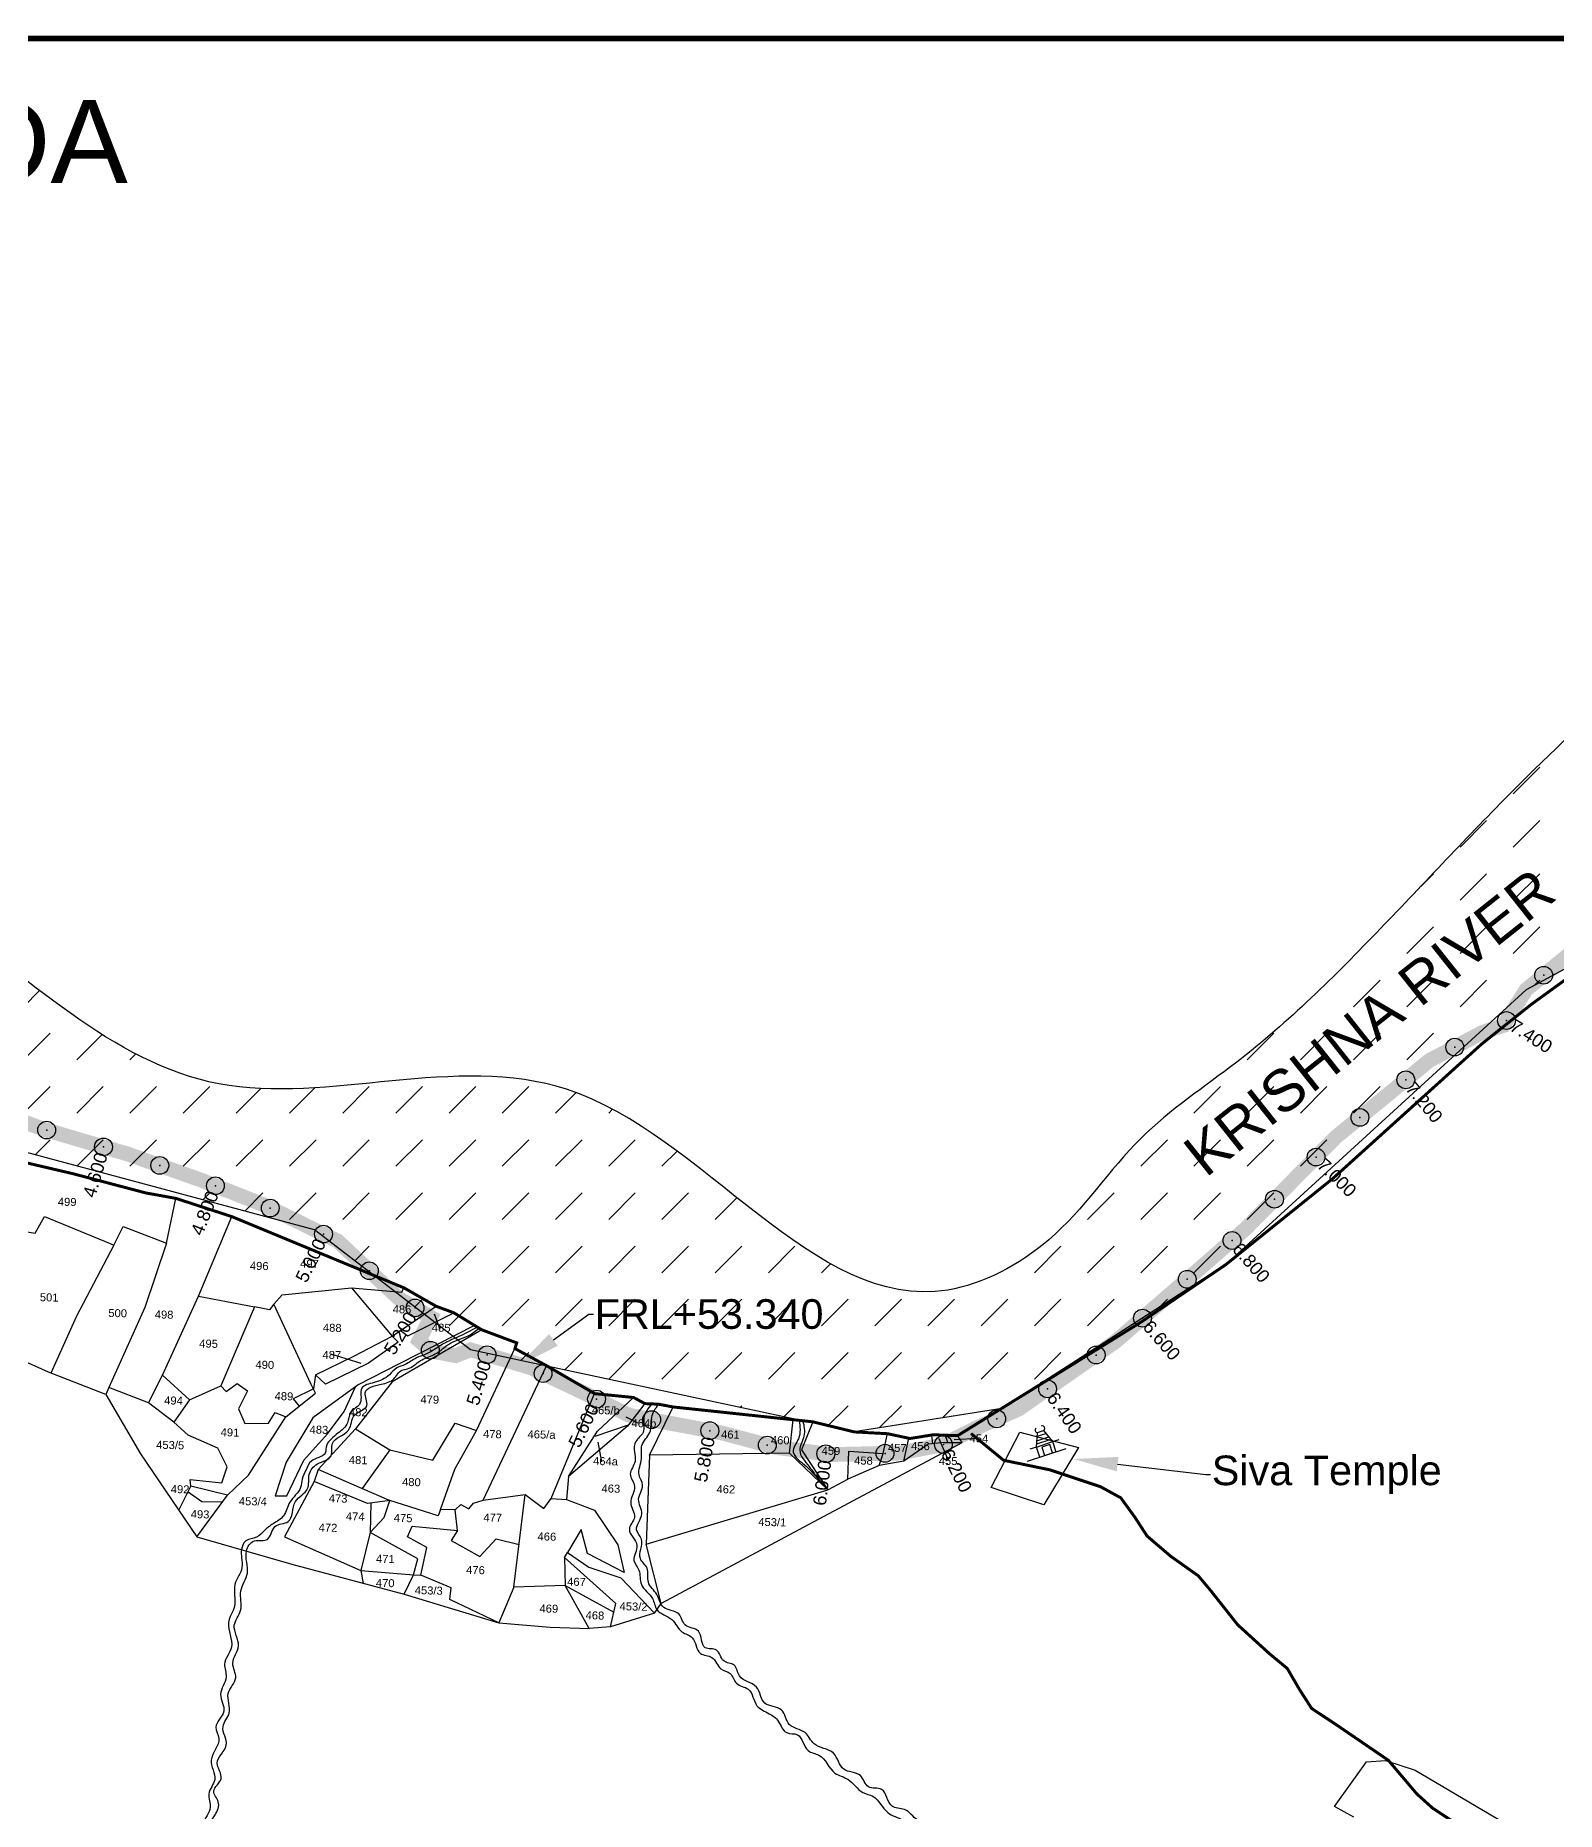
# Model space of a CAD drawing. Header units: millimetres. Extents: x 348367 to 356748, y 1836285 to 1844490.
# Drawn here: x 352675 to 355242, y 1841492 to 1844490 of the extents above; entities that cross this region are included whole.
import ezdxf
from ezdxf import colors
from ezdxf.entities.mleader import LeaderData, LeaderLine
from ezdxf.enums import TextEntityAlignment as Align
from ezdxf.math import Vec2, Vec3

# ---------------------------------------------------------------- set-up
doc = ezdxf.new("R2010")
doc.units = ezdxf.units.MM
doc.header["$PDMODE"] = 32
doc.header["$PDSIZE"] = 30
for name, color, linetype in [('BND', 6, 'Continuous'), ('CSMark', 72, 'Continuous'), ('DIMENSION', 7, 'Continuous'), ('FRL', 3, 'Continuous'), ('Plot', 7, 'Continuous'), ('ROAD', 1, 'Continuous'), ('ROADS', 50, 'Continuous'), ('Stream', 4, 'Continuous'), ('TEXT', 7, 'Continuous')]:
    doc.layers.add(name, color=color, linetype=linetype)
doc.styles.get("Standard").update_dxf_attribs({"font": 'arial.ttf'})

# ---------------------------------------------------------------- blocks, each defined once
blk = doc.blocks.new('bbb')
at = {"layer": 'Plot'}
for points in [[(6.491, 11.951), (6.437, 11.951)], [(6.491, 11.951), (6.534, 12.055), (6.582, 12.055), (6.623, 11.951)], [(6.491, 11.869), (6.491, 11.951), (6.623, 11.951), (6.623, 11.869)], [(6.615, 11.971), (6.499, 11.971)], [(6.509, 11.995), (6.606, 11.995)], [(6.523, 12.028), (6.593, 12.028)], [(6.623, 11.951), (6.677, 11.951)], [(6.392, 11.869), (6.705, 11.869)]]:
    blk.add_lwpolyline(points, dxfattribs=at)
blk.add_lwpolyline([(6.529, 11.869), (6.596, 11.869), (6.596, 11.936), (6.529, 11.936)], close=True, dxfattribs=at)
for centre, radius, start, end in [((6.54, 12.072), 0.0183, 106.7092, 250.8657), ((6.58, 12.074), 0.0191, 276.859, 103.7821)]:
    blk.add_arc(centre, radius, start, end, dxfattribs=at)

msp = doc.modelspace()

# ---------------------------------------------------------------- hatches: boundary and pattern name
h = msp.add_hatch()
h.set_pattern_fill('DASH,_O', color=4, scale=20, angle=45)
h.set_pattern_definition([(45, (0, -5286.02), (7e-15, 89.8025612), [63.5, -63.5])])
edge = h.paths.add_edge_path()
edge.add_spline(control_points=[(356173.8, 1844077.8), (356118.9, 1844029), (355913.7, 1843861.9), (355574.1, 1843591.3), (355217, 1843272.9), (354944.6, 1842979.2), (354741.7, 1842776.2), (354523.6, 1842634), (354411.3, 1842454.7), (354037.5, 1842257.1), (353652.6, 1842879.1), (352957.2, 1842601.1), (352440.3, 1843123.6), (351871, 1843339), (351505.9, 1843559), (351379.9, 1843635)], knot_values=[10732.018624, 10732.018624, 10732.018624, 10732.018624, 10947.391125, 11503.408839, 12052.094683, 12374.742608, 12705.71871, 12912.047162, 13143.644243, 13334.200632, 14061.252952, 14648.51574, 15221.119517, 16056.071013, 16495.766696, 16495.766696, 16495.766696, 16495.766696], degree=3, periodic=0)
edge.add_line((351379.9, 1843635), (351014.3, 1843797.8))
edge.add_line((351014.3, 1843797.8), (350411.6, 1843762))
edge.add_line((350411.6, 1843762), (349770.9, 1843444.1))
edge.add_line((349770.9, 1843444.1), (349436.5, 1843040.9))
edge.add_line((349436.5, 1843040.9), (349048.2, 1842444.9))
edge.add_line((349048.2, 1842444.9), (348671.9, 1842188.8))
edge.add_line((348671.9, 1842188.8), (348895.9, 1841975.1))
edge.add_line((348895.9, 1841975.1), (349205.6, 1842299.6))
edge.add_line((349205.6, 1842299.6), (349306, 1842415.8))
edge.add_line((349306, 1842415.8), (349375, 1842547))
edge.add_line((349375, 1842547), (349580.2, 1842817.4))
edge.add_line((349580.2, 1842817.4), (349946.5, 1843185.7))
edge.add_line((349946.5, 1843185.7), (350272.4, 1843335.3))
edge.add_line((350272.4, 1843335.3), (350789.1, 1843428))
edge.add_line((350789.1, 1843428), (350998.9, 1843450.7))
edge.add_line((350998.9, 1843450.7), (351278.4, 1843398.7))
edge.add_line((351278.4, 1843398.7), (351614, 1843322.1))
edge.add_line((351614, 1843322.1), (352008.9, 1843081.7))
edge.add_line((352008.9, 1843081.7), (352174.8, 1842941.3))
edge.add_line((352174.8, 1842941.3), (352417, 1842669.9))
edge.add_line((352417, 1842669.9), (353146.2, 1842474.1))
edge.add_line((353146.2, 1842474.1), (353409.4, 1842271.6))
edge.add_line((353409.4, 1842271.6), (354057, 1842133))
edge.add_line((354057, 1842133), (354305.9, 1842172.8))
edge.add_line((354305.9, 1842172.8), (354684.2, 1842415.5))
edge.add_line((354684.2, 1842415.5), (355191.1, 1842879.5))
edge.add_line((355191.1, 1842879.5), (355737, 1843173.6))
edge.add_line((355737, 1843173.6), (356070, 1843283.5))
edge.add_line((356070, 1843283.5), (356311.5, 1843442.1))
edge.add_line((356311.5, 1843442.1), (356517.8, 1843778.2))
edge.add_line((356517.8, 1843778.2), (356173.8, 1844077.8))

# ---------------------------------------------------------------- linework, layer by layer
at = {"color": 4}
msp.add_lwpolyline([(356517.8, 1843778.2), (356311.5, 1843442.1), (356070, 1843283.5), (355737, 1843173.6), (355191.1, 1842879.5), (354684.2, 1842415.5), (354305.9, 1842172.8), (354057, 1842133), (353409.4, 1842271.6), (353146.2, 1842474.1), (352417, 1842669.9), (352174.8, 1842941.3), (352008.9, 1843081.7), (351614, 1843322.1), (351278.4, 1843398.7), (350998.9, 1843450.7), (350789.1, 1843428), (350272.4, 1843335.3), (349946.5, 1843185.7), (349580.2, 1842817.4), (349375, 1842547), (349306, 1842415.8), (349205.6, 1842299.6), (348888.3, 1841967.1)], dxfattribs=at)
msp.add_open_spline([(356173.8, 1844077.8), (356118.9, 1844029), (355913.7, 1843861.9), (355574.1, 1843591.3), (355217, 1843272.9), (354944.6, 1842979.2), (354741.7, 1842776.2), (354523.6, 1842634), (354411.3, 1842454.7), (354037.5, 1842257.1), (353652.6, 1842879.1), (352957.2, 1842601.1), (352440.3, 1843123.6), (351871, 1843339), (351505.9, 1843559), (351379.9, 1843635)], degree=3, knots=[10732.018624, 10732.018624, 10732.018624, 10732.018624, 10947.391125, 11503.408839, 12052.094683, 12374.742608, 12705.71871, 12912.047162, 13143.644243, 13334.200632, 14061.252952, 14648.51574, 15221.119517, 16056.071013, 16495.766696, 16495.766696, 16495.766696, 16495.766696], dxfattribs=at)
for p in [(355220.6, 1842903.8), (355157.9, 1842827.4), (355070.5, 1842782.6), (354987.9, 1842727.3), (354910.5, 1842663.9), (352693.9, 1842642.5), (352789.8, 1842614.1), (354836.4, 1842596.9), (352884.8, 1842582.8), (352978.7, 1842548.5), (353071.2, 1842510.8), (354766.3, 1842525.7), (353161.1, 1842466.9), (354694.6, 1842456.1), (353238.5, 1842405), (354619, 1842390.6), (353315.7, 1842342.3), (354543.5, 1842325), (353341.5, 1842270.8), (353437.2, 1842263.3), (354465.3, 1842262.8), (353531.8, 1842231.5), (354383.3, 1842205.6), (353622, 1842188.3), (353715, 1842153.7), (354297.5, 1842155.1), (353813.2, 1842135.1), (353910.2, 1842110.8), (354009, 1842096.1), (354108.9, 1842096.8), (354207.5, 1842111.7)]:
    msp.add_point(p)
at = {"layer": 'BND', "lineweight": 30, "const_width": 5}
msp.add_lwpolyline([(352550.5, 1842612.9), (352738.8, 1842568.7), (352861.2, 1842536.4), (352912, 1842527.2), (353006.5, 1842496.4), (353297.1, 1842376.1), (353351.1, 1842345.2), (353381.1, 1842334.1), (353428.2, 1842305.4), (353487.3, 1842283.3), (353484.3, 1842273.6), (353537.6, 1842244.8), (353618.8, 1842197.6), (353684.5, 1842191.1), (353703.6, 1842180.8), (353726.5, 1842179.8), (353751.4, 1842175.1), (353751.4, 1842175.1), (353953.7, 1842153.6), (353986.8, 1842150.1), (354057, 1842133), (354113, 1842130), (354151.1, 1842121.9), (354190, 1842128.2), (354231.5, 1842126.7), (354541.5, 1842318.7), (354684.2, 1842415.5), (354864.7, 1842560.7), (355116, 1842787.8), (355199.8, 1842854.7), (355336.2, 1842953.6)], dxfattribs=at)
at = {"layer": 'DIMENSION', "color": 4}
for points in [[(353347.8, 1842332.3), (353357.4, 1842306.7)], [(353224.5, 1842248.6), (353174.2, 1842264.1)], [(353671.5, 1842158.7), (353691.2, 1842148.4)], [(353624.4, 1842115.9), (353630.6, 1842082.5)]]:
    msp.add_lwpolyline(points, dxfattribs=at)
at = {"layer": 'DIMENSION', "color": 2}
for points in [[(354199.7, 1842121.9), (354215.7, 1842085.1)], [(354209, 1842115.2), (354239, 1842114.9)], [(354213.2, 1842101.1), (354239, 1842114.9), (354231.5, 1842126.7)], [(354225.5, 1842120.3), (354266.9, 1842122.2)]]:
    msp.add_lwpolyline(points, dxfattribs=at)
at = {"layer": 'FRL', "color": 84}
msp.add_lwpolyline([(352583.2, 1842683.8, 25, 25, 0), (352688.1, 1842644.2, 25, 25, 0), (352831.5, 1842601.8, 25, 25, 0), (352954.1, 1842558.2, 25, 25, 0), (353058.5, 1842517, 25, 25, 0), (353185.1, 1842455.2, 25, 25, 0), (353288.3, 1842358.3, 25, 25, 0), (353342.2, 1842326.7, 25, 25, 0), (353322.5, 1842287.3, 25, 25, 0), (353343, 1842269.5, 25, 25, 0), (353384.1, 1842261.7, 25, 25, 0), (353409.4, 1842271.6, 25, 25, 0), (353510.6, 1842241.5, 25, 25, 0), (353590.2, 1842204, 25, 25, 0), (353676.3, 1842161.5, 25, 25, 0), (353728.6, 1842151, 25, 25, 0), (353832.5, 1842131.5, 25, 25, 0), (353924.9, 1842106.8, 25, 25, 0), (354019.2, 1842094.8, 25, 25, 0), (354132.4, 1842097.3, 25, 25, 0), (354206.2, 1842111.1, 25, 25, 0), (354261, 1842138.7, 25, 25, 0), (354334.7, 1842171.7, 25, 25, 0), (354498.1, 1842285.7, 25, 25, 0), (354716.6, 1842475.2, 25, 25, 0), (354869, 1842630, 25, 25, 0), (355027.7, 1842759.9, 25, 25, 0), (355117.5, 1842807.5, 25, 25, 0), (355152.6, 1842819, 25, 25, 0), (355191.1, 1842879.5, 25, 25, 0), (355300.6, 1842969.8, 25, 25, 0)], format="xyseb", dxfattribs=at)
at = {"layer": 'Plot'}
for points in [[(352800.9, 1842451.1), (352807.3, 1842448.4), (352823.2, 1842479.7), (352896.2, 1842451.8), (352912, 1842527.2)], [(352587, 1842482.4), (352674.7, 1842468.5), (352690.2, 1842496.9), (352800.9, 1842451.1)], [(352865.8, 1842182), (352889.4, 1842229), (352950.2, 1842362), (353006.5, 1842496.4)], [(352896.2, 1842451.8), (352859.7, 1842343.1), (352798.9, 1842207.9), (352793.7, 1842196.3), (352697.1, 1842233.6), (352596.1, 1842278.7), (352507.9, 1842291.4)], [(352807.3, 1842448.4), (352744.2, 1842328.5), (352701.1, 1842231.9)], [(353077.2, 1842348.8), (353091.6, 1842364.6), (353208.2, 1842376.2), (353293.6, 1842369.1), (353296.6, 1842376.4)], [(353208.2, 1842376.2), (353277, 1842294.6), (353286.9, 1842284.7), (353237, 1842249.1), (353164.6, 1842213.6), (353147.6, 1842229.2), (353144.1, 1842205.8)], [(352793.7, 1842196.3), (352852.2, 1842096), (352947.6, 1841956.1), (352999.2, 1842026.3), (353034.3, 1842059.9), (353097.6, 1842158.6), (353147.7, 1842198.4), (353140.4, 1842213.2), (353077.2, 1842348.8), (353069.8, 1842338.8), (353044.9, 1842344.4), (352987.6, 1842210.9), (352996.7, 1842201.4), (353015.2, 1842214.5), (353032.7, 1842202.2), (353017.6, 1842171.7), (353028.4, 1842147.3), (353068.2, 1842147.7), (353079.6, 1842166), (353097.6, 1842158.6)], [(352950.2, 1842362), (353044.9, 1842344.4)], [(353147.6, 1842229.2), (353212.3, 1842260.6), (353277, 1842294.6), (353351.1, 1842345.2)], [(353415.8, 1842312.9), (353289.1, 1842248.1), (353219.7, 1842212.6), (353143.4, 1842156.8), (353098, 1842081.7), (353079.3, 1842025), (353099.2, 1842025), (353128.1, 1842085.2), (353168.1, 1842129.5), (353196.1, 1842167.7), (353215, 1842209.2)], [(353291.1, 1842304.3), (353303.6, 1842295.3), (353381.1, 1842334.1)], [(353428.2, 1842305.4), (353277, 1842217.5), (353215.3, 1842138)], [(353383.2, 1842147.7), (353419.3, 1842135.4), (353484.3, 1842273.6)], [(352889.4, 1842229), (352935, 1842187.3), (352908.6, 1842149.7)], [(353383.5, 1842001.6), (353393.2, 1842010.3), (353406.3, 1842002.9), (353414.4, 1842012.9), (353430.4, 1842017.9), (353537.6, 1842244.8)], [(352916.8, 1842001.2), (352937.4, 1842041.2), (352936, 1842052.6), (352989.6, 1842047.1), (352998.3, 1842074), (352982.5, 1842105.6), (352932.7, 1842127.6), (352908.6, 1842149.7), (352865.8, 1842182), (352798.9, 1842207.9)], [(352935, 1842187.3), (352987.6, 1842210.9)], [(353144.1, 1842205.8), (353110.2, 1842188.9), (353120.1, 1842176.5)], [(353545.2, 1842020.9), (353618.8, 1842197.6)], [(353703.6, 1842180.8), (353674.5, 1842142.8), (353574.7, 1842057.5), (353623.8, 1842134.3), (353684.5, 1842191.1)], [(353947.8, 1842096.9), (353711.4, 1842093.5), (353751.4, 1842175.1)], [(352947.6, 1841956.1), (353107.5, 1841909.6), (353297.1, 1841859), (353313.1, 1841892), (353325.4, 1841891.3), (353335.4, 1841938), (353302.8, 1841955.7), (353310.9, 1841973.7), (353387.3, 1841966.4), (353383.5, 1842001.6), (353358.5, 1842002.2), (353354.4, 1841991.3), (353271.3, 1842017.8), (353221.9, 1842039.3), (353152.4, 1842069.5), (353215.3, 1842138), (353272.9, 1842102.8), (353226.3, 1842037.3)], [(353272.9, 1842102.8), (353345.8, 1842085.6), (353383.2, 1842147.7)], [(353358.5, 1842002.2), (353383, 1842069.9), (353419.3, 1842135.4)], [(353619.7, 1842126), (353676.2, 1842145)], [(353986.8, 1842150.1), (353967.7, 1842102.5), (354012.5, 1842035), (353947.8, 1842096.9), (353953.7, 1842153.6)], [(354287.9, 1842039.2), (354336.3, 1842132.8), (354435.3, 1842106.8), (354376.8, 1842010.2), (354287.9, 1842039.2)], [(354213.2, 1842101.1), (353963.5, 1841967.8), (353730.8, 1841843.5), (353705.7, 1841943.8), (354012.5, 1842035), (354046.2, 1842053.2), (354047.6, 1842100.4), (354105.7, 1842096.6), (354112.9, 1842130.1)], [(354209, 1842115.2), (354181.6, 1842112.6), (354140.9, 1842083.6), (354149.2, 1842122.3)], [(354187.5, 1842126.8), (354189.1, 1842113.3)], [(354215, 1842115.1), (354210.6, 1842128.1)], [(353711.4, 1842093.5), (353705.7, 1841943.8)], [(354098.9, 1842076.2), (354046.2, 1842053.2)], [(354140.9, 1842083.6), (354098.9, 1842076.2), (354105.7, 1842096.6)], [(352999.2, 1842026.3), (352937.4, 1842041.2)], [(353152.4, 1842069.5), (353145.5, 1842049.1), (353095.4, 1841956), (353224.4, 1841899.2), (353228.2, 1841877.4)], [(353273, 1842017.2), (353235.6, 1842011.9), (353145.5, 1842049.1)], [(353574.7, 1842057.5), (353571.2, 1842018.8), (353618.7, 1842000.7), (353657.7, 1841942.2), (353668.7, 1841895.7), (353606.6, 1841927.9), (353596.1, 1841968.3), (353573.1, 1841929.3), (353608.9, 1841904.7), (353663, 1841886.5), (353719.9, 1841827.3), (353730.8, 1841843.5)], [(352932.6, 1842031.9), (352955.9, 1842015.7), (352990.7, 1842014.8)], [(353224.4, 1841899.2), (353313.1, 1841892), (353320.1, 1841918.5), (353239.9, 1841963.1), (353263.8, 1841988.4), (353273, 1842017.2)], [(353240.8, 1842012.6), (353239.9, 1841963.1), (353224.4, 1841899.2)], [(353430.4, 1842017.9), (353501.4, 1842027.6), (353533.1, 1842003.6), (353545.2, 1842020.9), (353571.2, 1842018.8)], [(353482.5, 1841870.8), (353491.4, 1841944.4), (353501.4, 1842027.6)], [(353387.3, 1841966.4), (353376.5, 1841949.7), (353424.9, 1841923), (353452.8, 1841952.7), (353491.2, 1841942.8)], [(353719.9, 1841827.3), (353645.3, 1841803.8), (353651, 1841828.6), (353654.5, 1841843.6), (353567.7, 1841921.2), (353573.1, 1841929.3)], [(353567.7, 1841921.2), (353568.9, 1841873.6), (353651, 1841828.6)], [(353297.1, 1841859), (353457.2, 1841810.9), (353374.2, 1841850.1), (353376.8, 1841869.6), (353325.4, 1841891.3)], [(353645.3, 1841803.8), (353609.6, 1841801.2), (353568.9, 1841873.6), (353482.5, 1841870.8), (353457.2, 1841810.9), (353543.7, 1841803.4), (353609.6, 1841801.2)], [(354900.2, 1841483), (354867.3, 1841500.9), (354921.5, 1841575.9), (354953.7, 1841578.1), (355003.8, 1841562.3), (355163.2, 1841468)]]:
    msp.add_lwpolyline(points, dxfattribs=at)
at = {"layer": 'ROAD', "color": 0, "const_width": 10}
msp.add_lwpolyline([(348372.1, 1844485), (356743.3, 1844485), (356743.3, 1836289.8), (348372.1, 1836289.8)], close=True, dxfattribs=at)
at = {"layer": 'ROADS', "color": 40, "const_width": 5}
msp.add_lwpolyline([(354254.1, 1842130.3), (354309.1, 1842085.1), (354387.1, 1842069), (354472.6, 1842040.5), (354506.8, 1842021.8), (354530.9, 1841988.6), (354551.2, 1841957.2), (354591.1, 1841923.1), (354637.7, 1841890.1), (354658.4, 1841865.4), (354704.2, 1841807.4), (354758.3, 1841758.2), (354787.8, 1841733.8), (354808.3, 1841698.5), (354828.9, 1841666.4), (354877.1, 1841634.3), (354958.4, 1841578.8), (355006.4, 1841522.1), (355033.1, 1841498), (355109.9, 1841447.5)], dxfattribs=at)
at = {"layer": 'Stream'}
for points in [[(353420.7, 1842310), (353386.2, 1842292.4), (353364.4, 1842282.2), (353346.5, 1842270.8), (353332.7, 1842263.6), (353318.1, 1842257.9), (353299, 1842246.8), (353285, 1842241), (353272.3, 1842229.5), (353246.4, 1842216.3), (353225.6, 1842206.6), (353223.2, 1842182), (353206.7, 1842165.1), (353201.6, 1842148.6), (353185.5, 1842130.9), (353173.9, 1842120.8), (353166.6, 1842111), (353163.8, 1842097.2), (353140.7, 1842083.7), (353131.7, 1842068.9), (353125.2, 1842053.3), (353122.5, 1842039.4), (353104.2, 1842014.2), (353093.9, 1841991.6), (353076.2, 1841978), (353061.3, 1841966.6), (353048.2, 1841955.2), (353030.3, 1841949.1), (353022.7, 1841934.3), (353022.8, 1841920.4), (353023.5, 1841904), (353011.7, 1841875.7), (353010.8, 1841838.6), (353000.7, 1841810.8), (353005.7, 1841769.8), (352994.2, 1841740.9), (352996.8, 1841719.4), (352987.3, 1841689.7), (352992.9, 1841661.4), (352979.4, 1841634.8), (352984.6, 1841615.6), (352971.5, 1841579), (352977.5, 1841546.2), (352967.5, 1841521.8), (352969.8, 1841499.2), (352958.9, 1841471.8), (352961.7, 1841444.3), (352950.4, 1841413.4), (352952.4, 1841379.5), (352946.2, 1841357.4), (352946.5, 1841324.3), (352929.9, 1841287.5), (352930.7, 1841259.9), (352922.4, 1841226.4), (352925.7, 1841206.1), (352944, 1841195.4), (352950.8, 1841179.5), (352945.9, 1841155.3), (352947.7, 1841132.3), (352945.2, 1841112.6), (352947.7, 1841086.3), (352940.6, 1841063.1), (352942.1, 1841032.9), (352941.1, 1841011.3), (352940.9, 1840982.1), (352934.5, 1840964.9), (352938.1, 1840942.9), (352927.8, 1840913.9), (352931.8, 1840888.7), (352922.8, 1840856.9), (352933.6, 1840831.4), (352926.1, 1840795.2), (352929.9, 1840781), (352906.4, 1840737.4), (352906.1, 1840699.4), (352891.3, 1840680.6), (352889, 1840665.9), (352864.8, 1840646), (352860.5, 1840626.9), (352844, 1840605.2), (352847.8, 1840573.7), (352847.7, 1840545.5), (352866.3, 1840520.8), (352871.3, 1840501.1), (352889.7, 1840478.6), (352893.3, 1840455.8), (352905.4, 1840425), (352909.7, 1840405.7), (352916.6, 1840385), (352917.5, 1840356.2), (352922.4, 1840333.4), (352914.7, 1840304.1), (352921.2, 1840281.1), (352912.3, 1840256), (352916.6, 1840238), (352902.7, 1840218.8), (352898.5, 1840187.2), (352874.5, 1840163.2), (352861.6, 1840145.2), (352834.4, 1840133.4), (352821.6, 1840108.2), (352817.2, 1840084.6), (352813.2, 1840064.2), (352813.5, 1840039.3), (352809.6, 1840020.8), (352809.3, 1839998.7), (352798.6, 1839976.9), (352783.5, 1839961.3), (352757.4, 1839957.1), (352732.1, 1839955.8), (352713.4, 1839964.2), (352698, 1839987.9), (352682.2, 1839996.6), (352662.2, 1840003.5), (352643.9, 1840017.1), (352615.1, 1840016.5), (352593.4, 1840031.4), (352573.3, 1840037.6), (352549.3, 1840041.7), (352534.6, 1840042.4), (352479, 1840032.2), (352454.3, 1840032.7), (352434.9, 1840023.9), (352418.9, 1840025), (352388, 1840015.8), (352358.3, 1840021.3), (352324.6, 1840032), (352297.4, 1840030.7), (352275.3, 1840032.9), (352258.7, 1840034.2), (352234.6, 1840024.2), (352210.2, 1840031.8), (352180.5, 1840024.5), (352143.3, 1840036.6), (352105.2, 1840033.7), (352069.3, 1840023.1), (352026.5, 1840022.4), (352007.4, 1840013.9), (351984.2, 1839997.5), (351959.9, 1839982.4), (351948.9, 1839965.7), (351919.2, 1839943.3), (351909, 1839919.5), (351889.2, 1839895.3), (351889, 1839872.3), (351876.9, 1839849.9), (351870, 1839815.8), (351834.8, 1839800.6), (351823.7, 1839782.8), (351796.2, 1839772.6), (351781.1, 1839757.2), (351744.4, 1839749.2), (351726.1, 1839731.7), (351701.2, 1839722.7), (351681, 1839709.1), (351656.3, 1839705.2), (351642.6, 1839694), (351609.1, 1839688.7), (351593.9, 1839681.4), (351568, 1839684.2), (351550, 1839678.6), (351534.1, 1839686), (351513.6, 1839687.1), (351501.2, 1839692.5), (351478.9, 1839694.3), (351457.9, 1839700.6), (351442.3, 1839705.1), (351423.8, 1839716.3), (351403.3, 1839720.8), (351387.3, 1839735.6), (351353.1, 1839741.9), (351327.7, 1839762.6), (351288.3, 1839747.3), (351270.3, 1839745.4), (351257.9, 1839734.2), (351228.5, 1839713.4), (351203.1, 1839708.6), (351184.5, 1839694.3), (351148.8, 1839676)], [(352735.3, 1839459.3), (352739.9, 1839476.7), (352731.2, 1839491.3), (352735.8, 1839503.5), (352729.5, 1839523.2), (352731, 1839541.4), (352723.9, 1839557), (352726.8, 1839579.3), (352719.1, 1839599.5), (352721.4, 1839620.4), (352718, 1839643.4), (352718.6, 1839658.7), (352716.9, 1839677.4), (352707.9, 1839697.4), (352714.5, 1839719.4), (352707.3, 1839739.6), (352717, 1839762.3), (352710.3, 1839782.3), (352719.8, 1839808.5), (352714.6, 1839827.6), (352721.7, 1839848.5), (352733.2, 1839865.8), (352748.3, 1839887.3), (352759.9, 1839918.6), (352773, 1839934.9), (352785.7, 1839949.6), (352810.6, 1839972), (352818.3, 1839993.1), (352820.8, 1840023.6), (352823.8, 1840047.1), (352821.7, 1840069), (352831.5, 1840085.9), (352832.6, 1840109.8), (352843.5, 1840125.9), (352866.1, 1840131.3), (352879.4, 1840148), (352897.5, 1840167), (352911.6, 1840189.5), (352913.9, 1840211.5), (352929.2, 1840236.3), (352927, 1840259.6), (352935, 1840279.2), (352928.6, 1840308.1), (352936.4, 1840332.7), (352927, 1840353.5), (352932.5, 1840384.6), (352916.7, 1840413), (352919.2, 1840432), (352907.9, 1840451.5), (352905, 1840477.7), (352883.5, 1840502.8), (352883.4, 1840520.9), (352859.2, 1840546.5), (352858.8, 1840579.8), (352851.6, 1840599.2), (352875, 1840622.9), (352880.7, 1840644.7), (352903.6, 1840661.5), (352909, 1840688.9), (352919.9, 1840702.3), (352918.4, 1840727.3), (352926.8, 1840748.1), (352943.3, 1840768.3), (352941.3, 1840801), (352944.8, 1840828.5), (352937, 1840851.1), (352947, 1840877.9), (352940.8, 1840905.9), (352948, 1840932.5), (352946.3, 1840963.7), (352955.5, 1840986.1), (352951.3, 1841015.3), (352960.6, 1841038.2), (352957.2, 1841068.4), (352962.2, 1841090.7), (352957, 1841110.3), (352961.2, 1841131.4), (352956.6, 1841156.6), (352964.3, 1841183.9), (352956.4, 1841199.7), (352939.8, 1841208.3), (352933, 1841214.8), (352935.6, 1841241), (352944, 1841257.8), (352941.1, 1841282.2), (352952.8, 1841304.3), (352958.1, 1841329.2), (352958.1, 1841354.9), (352966.1, 1841373.4), (352960.6, 1841404), (352971.1, 1841432.9), (352967.7, 1841463.2), (352978, 1841486.4), (352983.6, 1841508.6), (352976, 1841526.7), (352988.2, 1841547.5), (352981.8, 1841574), (352997, 1841604.2), (352991.5, 1841635.4), (353002.1, 1841658.5), (353000.4, 1841691.7), (353012.9, 1841717.9), (353008.1, 1841742.3), (353017.6, 1841771.9), (353010.6, 1841806.7), (353021.2, 1841831.4), (353021.7, 1841864.5), (353032.7, 1841894.8), (353031.1, 1841931.8), (353044.6, 1841949), (353066.5, 1841951.6), (353079.2, 1841973.1), (353101.6, 1841981.6), (353113.7, 1842015.3), (353134.3, 1842037.3), (353137.1, 1842061.3), (353151, 1842078.9), (353173.9, 1842092.9), (353176.2, 1842113.4), (353203.6, 1842136.2), (353213.7, 1842161.5), (353234.2, 1842177.5), (353231.5, 1842199.2), (353258.3, 1842213.5), (353280.1, 1842222.8), (353293.6, 1842237.2), (353302.7, 1842239.3), (353324.7, 1842253.3), (353336.1, 1842258.7), (353357.1, 1842269.2), (353371.9, 1842280.8), (353405.2, 1842295.2), (353423.9, 1842308)], [(353715.1, 1842180.3), (353701.8, 1842156.7), (353700.5, 1842132), (353688.4, 1842117), (353685.8, 1842098.9), (353687, 1842083.1), (353678.9, 1842062), (353686.2, 1842040.9), (353679.6, 1842013.3), (353685.9, 1841989.1), (353677.4, 1841969.1), (353690.2, 1841941.5), (353685.1, 1841916.2), (353693.3, 1841899.6), (353697.6, 1841875.7), (353716.4, 1841851.9), (353723.8, 1841833.2), (353748.9, 1841816.5), (353766.1, 1841795.5), (353783.4, 1841785.7), (353797.2, 1841759.2), (353816.7, 1841752.4), (353831.8, 1841733.1), (353847.6, 1841725.1), (353858.1, 1841708.7), (353878.1, 1841698.7), (353892.8, 1841670.9), (353913.6, 1841657.4), (353928.7, 1841644.5), (353942.9, 1841625.4), (353960.9, 1841621.9), (353979.2, 1841595.2), (353997.4, 1841587.4), (354024.4, 1841557.1), (354046.2, 1841546.6), (354071.7, 1841524.3), (354088.4, 1841517.9), (354113.4, 1841490.6), (354139.5, 1841477.5), (354158.5, 1841463.8), (354175.4, 1841458.7), (354199.8, 1841444.7), (354218.3, 1841417), (354235, 1841409.9), (354254.9, 1841388.7), (354280.2, 1841373.2), (354302.7, 1841346.8), (354326.6, 1841338.5), (354340.5, 1841321.4), (354359.5, 1841312.6), (354363.3, 1841293.4), (354388.3, 1841277.6), (354408.3, 1841247.5), (354422.2, 1841237.8), (354433.8, 1841211), (354456, 1841190.2), (354478.9, 1841165.2), (354501.7, 1841141.9), (354513.2, 1841117.9), (354541.1, 1841098), (354558.4, 1841070.7), (354580.2, 1841055.4), (354594.1, 1841031.9), (354630.3, 1841008.6), (354642.9, 1840989.7), (354672.9, 1840974.6), (354684.7, 1840955), (354695, 1840952.2), (354724.4, 1840919), (354763.7, 1840894.4), (354793.1, 1840887.5), (354814.9, 1840871.5), (354837, 1840865), (354859, 1840849.1), (354882.4, 1840837), (354901.2, 1840837.3), (354939.6, 1840818.5), (354961.6, 1840817.2), (354992.9, 1840800.1), (355025.7, 1840800.5), (355045.4, 1840787.4), (355078.9, 1840789.3), (355108.9, 1840773.7), (355148.8, 1840778), (355174.6, 1840769.3), (355208.6, 1840774.3), (355223.7, 1840765.2), (355251.4, 1840766.2), (355269.4, 1840745.4), (355273, 1840708.5), (355281.8, 1840674), (355295.4, 1840648.4), (355311.9, 1840630.4), (355332, 1840619.8)], [(355424.7, 1841045.4), (355401.4, 1841019.3), (355397.5, 1840986.6), (355369.2, 1840963.4), (355368, 1840959.1), (355361.8, 1840927.7), (355342.6, 1840901.8), (355340.6, 1840868.5), (355315.2, 1840848.5), (355309.5, 1840818.6), (355271.5, 1840796.2), (355263.1, 1840785.7), (355239.3, 1840784.7), (355222, 1840783.5), (355204.7, 1840791.9), (355180.3, 1840785.4), (355157.3, 1840790.3), (355126.9, 1840793), (355105.5, 1840789.6), (355085, 1840804.4), (355045.8, 1840806.2), (355031.2, 1840813.4), (354990.3, 1840813), (354969.9, 1840832.1), (354938.3, 1840833.8), (354918.5, 1840849), (354884.4, 1840853.2), (354864.4, 1840863.6), (354844.9, 1840880.4), (354821.1, 1840881.9), (354802.9, 1840898.4), (354773.4, 1840902.2), (354756.6, 1840922.5), (354732, 1840934.2), (354712.1, 1840958.5), (354693.6, 1840970.7), (354674.5, 1840990.8), (354650.4, 1840998.4), (354632.1, 1841029), (354607.5, 1841042.2), (354590.8, 1841068.1), (354561.8, 1841080.9), (354554.7, 1841108.7), (354525.2, 1841126.6), (354510.1, 1841157.6), (354489.3, 1841173.1), (354477.2, 1841197.5), (354454.5, 1841205.7), (354445.9, 1841227), (354431.8, 1841245.8), (354409.6, 1841275.3), (354386.2, 1841290.4), (354374.6, 1841311.3), (354349.2, 1841330.7), (354337.2, 1841350.5), (354309.6, 1841360.4), (354287.8, 1841385.1), (354259.4, 1841399.4), (354249, 1841422.1), (354225.2, 1841429.2), (354210.5, 1841451.3), (354179.7, 1841472.5), (354163.7, 1841478.2), (354141.8, 1841495.5), (354120.7, 1841501.2), (354103.2, 1841529.5), (354080.8, 1841534.1), (354067.4, 1841552.8), (354039.1, 1841563.7), (354022.1, 1841590.6), (353989.1, 1841606.6), (353974.1, 1841625.4), (353947.2, 1841639.4), (353934.4, 1841663.5), (353906.1, 1841675.1), (353891.8, 1841702.4), (353863.3, 1841721.1), (353854.2, 1841739.3), (353836.7, 1841746.5), (353824.4, 1841764.7), (353805.5, 1841768.8), (353793.9, 1841796.5), (353771.9, 1841807), (353760.6, 1841825.8), (353735.4, 1841836.8), (353723.9, 1841858.3), (353709.4, 1841879.5), (353707.2, 1841903.2), (353696, 1841919.1), (353697.7, 1841952.2), (353689.7, 1841967.8), (353698.3, 1841994.6), (353693, 1842019.4), (353699.7, 1842043.3), (353693.7, 1842060.4), (353698, 1842088.1), (353698.5, 1842110.3), (353711.8, 1842132), (353715.1, 1842157.6), (353726.5, 1842179.8)], [(353964.1, 1842152.5), (353962.7, 1842121.6), (353953.9, 1842099.1), (353961, 1842087.7), (353975.6, 1842075.4), (353989.4, 1842061), (354010.1, 1842038.8)], [(353970.3, 1842151.8), (353972, 1842126), (353965, 1842102.3), (353980.9, 1842074.4), (353994.4, 1842055.4)]]:
    msp.add_spline(points, degree=3, dxfattribs=at)

# ---------------------------------------------------------------- block references
at = {"layer": 'Plot', "xscale": 218.393666922118, "yscale": 218.3936669221148, "zscale": 218.3936669221164, "rotation": 18.37535767775559}
msp.add_blockref('bbb', (353841.9, 1839183.7), dxfattribs=at)

# ---------------------------------------------------------------- texts
at = {"layer": 'CSMark', "color": 1}
for s, rotation, p in [('7.400', 327.4888, (355167.2, 1842821.5)), ('7.200', 309.302, (354994.8, 1842718.8)), ('7.000', 315.4462, (354844.3, 1842589.2)), ('6.800', 310.9305, (354701.8, 1842447.8)), ('6.600', 310.9305, (354550.7, 1842316.7)), ('6.400', 304.9112, (354389.6, 1842196.6)), ('6.200', 296.7582, (354212.4, 1842101.9))]:
    msp.add_text(s, height=22, rotation=rotation, dxfattribs=at).set_placement(p, align=Align.MIDDLE_LEFT)
for s, rotation, p in [('4.600', 73.5081, (352786.7, 1842603.6)), ('4.800', 68.4775, (352974.6, 1842538.2)), ('5.000', 63.9646, (353156.3, 1842457)), ('5.200', 59.6087, (353310.1, 1842332.8)), ('5.400', 73.4331, (353434.1, 1842252.8)), ('5.600', 63.7686, (353617.1, 1842178.4)), ('5.800', 79.4173, (353811.2, 1842124.3)), ('6.000', 82.7535, (354007.6, 1842085.2))]:
    msp.add_text(s, height=22, rotation=rotation, dxfattribs=at).set_placement(p, align=Align.MIDDLE_RIGHT)
at = {"layer": 'DIMENSION'}
for s, p in [('499', (352728.5, 1842521.3)), ('496', (353052.7, 1842413.2)), ('497', (353137.5, 1842416.9)), ('501', (352698.1, 1842360.1)), ('500', (352813.7, 1842333.5)), ('486', (353293.7, 1842340)), ('498', (352892.1, 1842331.1)), ('488', (353175.9, 1842308.8)), ('485', (353359.8, 1842308.9)), ('495', (352967.2, 1842282)), ('490', (353062.1, 1842246.3)), ('487', (353175.2, 1842262.9)), ('494', (352908, 1842186)), ('489', (353094.4, 1842193.3)), ('479', (353340.5, 1842187.7)), ('482', (353219.8, 1842166.3)), ('465/b', (353637.6, 1842169.5)), ('491', (353003.3, 1842132.2)), ('483', (353153.4, 1842136.8)), ('478', (353446.1, 1842129.3)), ('465/a', (353529.2, 1842128.6)), ('464b', (353702, 1842147.5)), ('461', (353848, 1842128.6)), ('453/5', (352902.4, 1842110.9)), ('460', (353932.1, 1842119)), ('459', (354017.6, 1842101.1)), ('457', (354129.6, 1842106)), ('456', (354168.7, 1842109.2)), ('454', (354267.4, 1842122.1)), ('481', (353219.7, 1842085.5)), ('464a', (353637.1, 1842083.6)), ('458', (354072.5, 1842084.6)), ('455', (354215.4, 1842084)), ('492', (352919.1, 1842036.3)), ('480', (353309.5, 1842048.3)), ('463', (353646.2, 1842037.4)), ('462', (353840.3, 1842036.2)), ('453/4', (353041.9, 1842015.8)), ('473', (353185.8, 1842020.7)), ('493', (352952.8, 1841994)), ('474', (353214.7, 1841990.3)), ('475', (353295.5, 1841987.7)), ('477', (353446.8, 1841988.3)), ('453/1', (353918.6, 1841980.7)), ('472', (353168.7, 1841971.4)), ('466', (353538.2, 1841956.4)), ('471', (353265.5, 1841918.7)), ('476', (353417.7, 1841899.9)), ('470', (353265.3, 1841877.9)), ('453/3', (353338.8, 1841865.4)), ('467', (353588.2, 1841880)), ('469', (353541.5, 1841834.8)), ('453/2', (353684.5, 1841838.3)), ('468', (353619.3, 1841823.3))]:
    msp.add_text(s, height=13.51, rotation=358.6356, dxfattribs=at).set_placement(p, align=Align.MIDDLE_CENTER)
at = {"layer": 'TEXT', "color": 5}
msp.add_text('DIADA', height=140, dxfattribs=at).set_placement((352233.1, 1844241.2))
at = {"layer": 'TEXT', "color": 4}
msp.add_text('KRISHNA RIVER', height=70, rotation=38.459, dxfattribs=at).set_placement((354650.1, 1842561))

# ---------------------------------------------------------------- leaders
at = {"color": 5}
ml = msp.add_multileader_mtext('Standard', dxfattribs=at)
ml.set_content('FRL+53.340', color=5)
ml.set_leader_properties()
ml.build(insert=Vec2(0, 0))
ml.multileader.update_dxf_attribs({"arrow_head_size": 75})
ctx = ml.context
ctx.base_point, ctx.char_height, ctx.arrow_head_size, ctx.plane_origin = Vec3(353616.7, 1842331.6), 50, 75, Vec3(353050.1, 1842509.5)
notes = []
notes.append((ctx, [(0, (1, 1, 0), (353608.7, 1842331.6), (1, 0), 8, [(0, [(353488.7, 1842244.1)], 0, [])])]))
ctx.mtext.insert, ctx.mtext.flow_direction = Vec3(353618.7, 1842357), 5
ml = msp.add_multileader_mtext('Standard', dxfattribs=at)
ml.set_content('Siva Temple', color=5)
ml.set_leader_properties()
ml.build(insert=Vec2(0, 0))
ml.multileader.update_dxf_attribs({"arrow_head_size": 75})
ctx = ml.context
ctx.base_point, ctx.char_height, ctx.arrow_head_size, ctx.plane_origin = Vec3(354658.4, 1842061.1), 50, 75, Vec3(354091.8, 1842239.1)
notes.append((ctx, [(0, (1, 1, 0), (354650.4, 1842061.1), (1, 0), 8, [(0, [(354427, 1842087.3)], 0, [])])]))
ctx.mtext.insert, ctx.mtext.flow_direction = Vec3(354660.4, 1842093.1), 5
for ctx, leaders in notes:
    for number, flags, end, landing, length, lines in leaders:
        leader = LeaderData()
        leader.index, (leader.has_last_leader_line, leader.has_dogleg_vector, leader.attachment_direction) = number, flags
        leader.last_leader_point, leader.dogleg_vector, leader.dogleg_length = Vec3(end), Vec3(landing), length
        for number, points, colour, breaks in lines:
            line = LeaderLine()
            line.index, line.vertices, line.color, line.breaks = number, Vec3.list(points), colors.encode_raw_color(colour), breaks
            leader.lines.append(line)
        ctx.leaders.append(leader)

doc.saveas('drawing.dxf')
